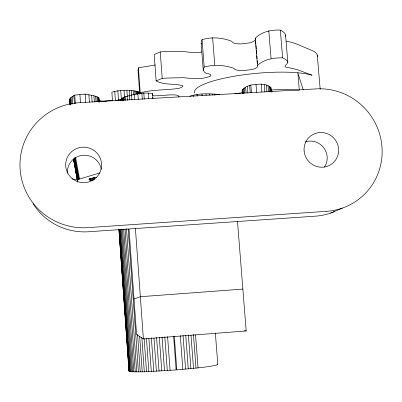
<?xml version="1.0" encoding="UTF-8"?>
<svg xmlns="http://www.w3.org/2000/svg" width="402" height="402" viewBox="0 0 402 402"><rect width="100%" height="100%" fill="white"/><g stroke="black" fill="none" stroke-linecap="round" stroke-linejoin="round"><path stroke-width="0.6" d="M201.849 51.989L201.136 52.114A9.392 2.337 -4.8 0 1 198.844 52.406L192.473 52.526L181.056 51.325L166.106 51.546L160.237 51.903L154.182 54.632L156.137 80.882L162.217 78.385L168.101 78.018L183.071 77.702L194.488 78.691L200.869 78.531A9.412 2.095 -4.7 0 0 203.166 78.254L209.437 76.661A9.357 2.085 -4.8 0 0 210.422 76.124C212.015 74.883 209.221 73.817 208.226 73.656C204.899 73.707 201.477 70.134 204.206 67.064C213.809 64.395 224.175 64.998 233.582 68.184C235.255 70.345 238.336 70.355 240.828 70.561A9.578 2.166 -5.4 0 0 243.818 70.536L251.129 69.662A9.573 2.166 -5.4 0 0 253.089 69.209C254.808 68.652 258.26 67.843 257.471 65.4L255.255 38.265C261.561 31.617 271.476 29.753 280.32 30.085C282.44 31.301 286.249 33.13 285.355 36.18M173.624 336.132L176.136 369.92L144.318 371.82L133.841 371.845L130.725 371.624L129.012 371.106L118.967 229.477M285.551 35.125L287.827 62.335C287.355 64.566 281.943 66.672 287.34 67.496A85.425 18.09 -5 0 1 299.751 70.566L312.017 75.204A62.812 13 -5.4 0 0 239.19 75.435A62.812 13 -5.4 0 0 194.598 93.043M270.913 87.983C267.938 83.787 260.617 83.917 256.014 84.415C251.35 84.691 244.28 86.058 242.165 90.691M77.732 182.106L73.636 159.282M155.463 64.983L138.399 67.782L138.012 70.265L139.79 94.143M139.911 93.937L140.233 92.807L138.399 67.782M69.667 99.917L69.858 98.786L71.069 97.384L74.737 95.093L85.134 94.098L93.912 95.761L97.817 97.138L98.907 97.962L99.168 101.646M255.255 38.265C256.134 40.803 252.757 41.888 250.918 42.476A9.558 2.412 -5.5 0 1 248.964 42.964L241.667 43.868A9.563 2.417 -5.5 0 1 238.682 43.873C236.14 43.652 232.984 43.491 231.421 41.16C222.135 37.577 211.653 36.743 202.07 39.657L201.447 40.909L201.156 43.26L203.256 70.305M257.471 65.4C264.094 59.21 273.868 57.687 282.631 57.858C284.591 58.898 287.314 59.903 287.827 62.335M77.425 180.101L79.521 179.016L99.842 172.935M115.761 100.721L120.695 99.319L123.263 97.445C132.655 94.425 142.645 92.043 152.539 93.51L152.67 94.586M129.027 370.94L129.037 368.257M96.792 177.433C94.621 177.458 83.963 179.543 92.224 180.478L92.048 178.016M330.575 213.11L342.233 208.135M134.022 299.028L140.343 296.711L242.863 289.098M189.85 96.229C199.412 92.897 209.804 93.772 219.748 94.515M139.655 92.264C130.896 89.289 120.706 89.882 111.856 92.169L112.48 100.872M140.233 92.807C152.77 89.48 165.78 90.279 178.473 88.415A9.045 1.94 -4.4 0 0 180.146 87.963L181.619 87.334L182.855 86.219A8.995 1.93 -4.4 0 0 182.629 85.762C174.081 83.169 164.348 85.47 156.137 80.882M101.379 101.334L112.821 100.309M176.071 369.312L176.8 369.875L198.402 367.86A41.039 2.487 -4.3 0 0 217.733 364.157M129.007 229.13L136.569 334.519L143.393 338.931L246.185 330.946L237.507 221.522M106.279 101.45L101.399 101.108L98.646 100.133M152.293 95.681C160.388 96.319 168.433 94.194 176.508 95.083A8.603 1.764 -4.3 0 1 177.754 95.344L179.026 96.184L178.97 96.751A8.648 1.774 -4.3 0 1 178.583 97.063M272.345 91.495L271.229 91.344M244.366 330.7L246.185 330.946M72.194 178.99L77.089 179.895M303.249 89.968L297.852 72.792L299.319 90.138A62.883 12 -5.3 0 0 270.556 89.993M201.156 43.26L201.432 44.145M75.601 157.428L79.521 179.016M75.023 157.639L78.943 179.202M74.536 157.85L78.455 179.387M74.144 158.061L78.053 179.568M73.953 158.88L77.752 179.749M73.747 159.086L77.541 179.93M73.621 159.478L77.405 180.267M73.621 159.674L77.521 181.312M317.268 55.19L320.198 89.284M280.32 30.085L282.631 57.858M268.777 30.703L271.069 58.501M270.918 87.767L271.28 92.108M270.822 87.48L271.179 91.827M270.556 87.128L270.968 92.103M270.054 86.706L270.461 91.691M269.234 86.224L269.697 91.847M268.033 85.696L268.541 91.822M266.385 85.144L266.943 91.897M264.23 84.571L264.838 91.968M261.225 83.953L261.883 91.998M255.607 41.029L255.858 44.099M255.958 45.331L256.26 49.014M256.36 50.245L256.662 53.933M256.813 55.772L257.064 58.848M257.215 60.692L257.466 63.762M256.014 84.415L256.667 92.46M250.808 84.938L251.461 92.978M249.632 85.405L250.23 92.812M247.356 86.4L247.898 93.169M245.587 87.289L246.034 92.807M244.27 88.073L244.677 93.073M243.346 88.736L243.748 93.721M242.652 89.385L243.004 93.731M242.27 89.902L242.572 93.621M242.125 90.294L242.376 93.671M212.608 37.582L214.768 65.114M214.723 94.078L214.819 95.304M212.341 93.988L212.437 95.219M209.432 93.937L209.527 95.168M202.07 39.657L204.206 67.064M205.985 93.947L206.08 95.179M201.99 94.023L202.136 95.877M197.02 94.209L197.166 96.063M215.361 333.007L217.778 364.312M193.332 95.214L193.427 96.445M195.543 334.786L198.05 367.9M193.442 334.399L195.995 368.126M190.995 335.248L193.498 368.388M188.372 334.846L190.92 368.649M185.739 335.167L188.277 368.9M183.046 335.394L185.578 369.147M160.237 51.903L162.217 78.385M180.312 335.615L182.835 369.383M174.287 336.082L176.8 369.875M152.539 93.51L152.986 98.872M152.574 97.349L152.67 98.601M167.589 336.6L170.086 370.408M148.258 93.189L148.67 98.741M164.805 336.811L167.297 370.614M162.036 337.012L164.524 370.81M143.81 92.917L144.268 99.108M141.871 93.214L142.323 99.394M159.292 337.203L161.77 370.991M138.971 92.073L139.107 93.922M156.589 337.389L159.061 371.157M138.318 91.842L138.454 93.691M137.7 91.566L138.278 99.43M137.077 91.204L137.303 94.299M136.74 91.133L136.966 94.229M153.986 338.193L156.403 371.307M135.886 91.008L136.112 94.108M134.725 90.877L134.997 94.601M134.449 94.5L134.806 99.435M151.348 337.635L153.81 371.443M133.147 90.736L133.464 95.088M131.454 90.631L131.816 95.606M131.57 95.093L131.926 100.018M148.886 338.414L151.293 371.564M129.379 90.535L129.786 96.138M129.233 95.631L129.544 99.927M146.464 338.559L148.866 371.664M126.906 90.475L127.313 96.083M127.082 96.178L127.394 100.475M144.142 338.64L146.539 371.749M135.394 228.16L143.393 338.931M125.459 96.651L125.731 100.41M124.027 90.45L124.525 97.314M141.836 337.404L144.318 371.82M124.324 97.028L124.545 100.158M123.545 97.324L123.771 100.45M123.263 97.445L123.489 100.565M122.911 97.897L123.092 100.389M139.66 336.263L142.223 371.87M122.454 98.309L122.585 100.178M121.917 98.686L122.052 100.55M120.741 90.485L121.369 99.229M121.329 99.018L121.414 100.259M120.695 99.319L120.786 100.555M137.559 334.369L140.258 371.9M120.032 99.585L120.123 100.827M128.183 229.11L138.429 371.915M117.831 90.556L118.545 100.56M126.494 228.768L136.745 371.91M125.012 229.22L135.213 371.885M114.756 91.349L115.424 100.706M123.645 229.045L133.841 371.845M122.469 229.316L132.635 371.79M121.434 229.125L131.595 371.714M120.61 229.552L130.725 371.624M119.917 229.341L130.032 371.518M119.429 229.582L129.514 371.393M119.414 232.964L119.595 235.466M119.816 238.602L119.997 241.105M120.218 244.235L120.394 246.743M120.62 249.873L120.796 252.381M121.017 255.511L121.198 258.019M121.419 261.149L121.6 263.657M121.821 266.787L121.997 269.295M122.223 272.425L122.399 274.928M122.62 278.063L122.801 280.566M123.022 283.696L123.203 286.204M123.424 289.334L123.6 291.842M123.826 294.973L124.002 297.48M124.223 300.611L124.404 303.118M124.625 306.249L124.806 308.756M125.027 311.887L125.203 314.389M125.429 317.525L125.605 320.027M125.831 323.158L126.007 325.665M126.228 328.796L126.409 331.303M126.63 334.434L126.851 337.564M127.032 340.072L127.253 343.202M127.434 345.71L127.655 348.841M127.831 351.348L128.057 354.479M128.233 356.986L128.454 360.117M128.635 362.624L128.856 365.755M119.087 229.351L129.178 371.257M118.917 229.11L129.012 371.106M99.822 100.721L99.907 101.962M99.389 100.555L99.475 101.796M98.822 97.847L99.123 102.148M98.736 97.751L99.038 102.058M98.389 97.475L98.691 101.786M97.817 97.138L98.163 102.073M96.917 96.726L97.269 101.676M95.641 96.269L96.033 101.847M93.912 95.761L94.349 101.977M91.676 95.234L92.158 102.093M88.882 94.686L89.405 102.198M94.621 177.493L94.751 179.367M93.686 177.458L93.857 179.96M92.852 178.036L93.028 180.538M91.365 178.553L91.495 180.408M85.134 94.098L85.726 102.701M90.721 178.468L90.847 180.322M90.204 178.985L90.294 180.222M89.741 178.87L89.827 180.111M89.37 178.749L89.46 179.985M89.103 178.614L89.189 179.855M79.908 94.57L80.455 102.55M74.737 95.093L75.325 103.681M73.857 95.55L74.415 103.696M72.229 96.52L72.742 104.007M71.069 97.384L71.536 104.224M70.3 98.143L70.767 104.962M70.079 100.575L70.159 101.801M69.858 98.786L70.28 104.972M69.878 100.907L70.129 104.59M69.646 99.415L70.023 104.962M305.153 141.936A16.698 16.331 50.7 0 1 323.7 147.7A16.698 16.331 50.7 0 1 324.454 167.086M67.42 173.156A17.08 16.874 8.5 0 1 82.465 155.318A17.08 16.874 8.5 0 1 101.294 169.337M33.12 203.749A60.28 59.551 8.4 0 0 88.596 231.753L315.711 216.145A58.933 57.647 50.7 0 0 334.514 211.573M234.738 93.837A62.883 12 -5.3 0 1 242.361 92.671M317.299 56.466A62.707 14.492 -5.5 0 0 312.289 50.622L297.54 44.391A85.279 20.17 -5.1 0 0 286.35 41.11M326.63 211.316L87.973 227.638A63.39 62.581 9.1 0 1 20.12 169.187A63.39 62.581 9.1 0 1 79.36 102.691L316.158 88.887A61.908 60.476 50.6 0 1 381.925 146.268A61.908 60.476 50.6 0 1 326.63 211.316M304.118 150.986A17.542 17.135 50.6 0 0 331.278 164.317A17.542 17.135 50.6 0 0 328.655 134.283A17.542 17.135 50.6 0 0 304.118 150.986M71.842 178.252A17.959 17.728 9.1 0 0 101.249 168.373A17.959 17.728 9.1 0 0 77.782 148.122A17.959 17.728 9.1 0 0 71.842 178.252"/></g></svg>
